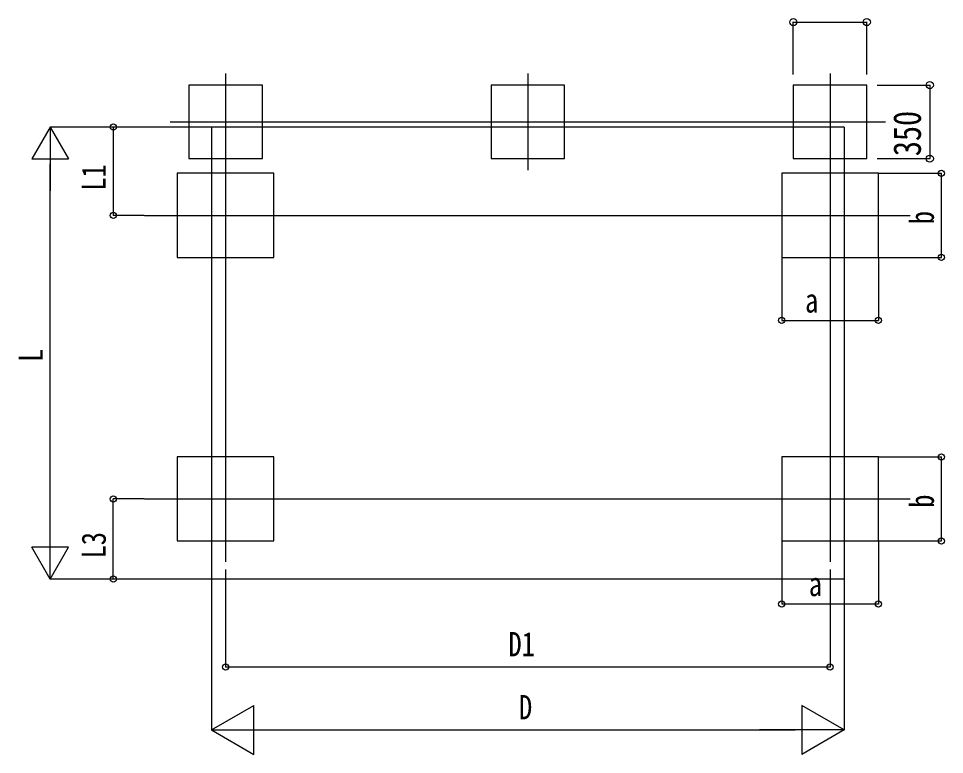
# Model space of a CAD drawing. Units: millimetres, scale not verified. Extents: x -16820 to 16820, y -11880 to 11880.
# Drawn here: x -11185 to -6776, y 3294 to 6798 of the extents above; entities that cross this region are included whole.
import ezdxf
from ezdxf.enums import TextEntityAlignment as Align

# ---------------------------------------------------------------- set-up
doc = ezdxf.new("R2010")
doc.units = ezdxf.units.MM
doc.header["$LTSCALE"] = 50
for name, color, linetype in [('0-3_YKK_12', 2, 'Continuous'), ('0-5_YKK_A1', 4, 'Continuous'), ('0-6_YKK_D', 6, 'Continuous')]:
    doc.layers.add(name, color=color, linetype=linetype)
doc.styles.add('ＭＳ ゴシック', font='')
doc.styles.get('ＭＳ ゴシック').set_extended_font_data('MS Gothic')

msp = doc.modelspace()

# ---------------------------------------------------------------- linework, layer by layer
at = {"layer": '0-3_YKK_12'}
for p, q in [((-10199.17, 6535.21), (-10199.17, 6075.82)), ((-8760.17, 6535.21), (-8760.17, 6075.82)), ((-7321.17, 6535.21), (-7321.17, 6075.82)), ((-10462.94, 6305.52), (-7057.41, 6305.52)), ((-10199.17, 6169.33), (-10199.17, 5278.38)), ((-7321.17, 6169.33), (-7321.17, 5313.38)), ((-10585.44, 5860.52), (-6939.91, 5860.52)), ((-10199.17, 4810.51), (-10199.17, 4210.52)), ((-7321.17, 4810.51), (-7321.17, 4210.52)), ((-10585.44, 4510.52), (-6939.91, 4510.52))]:
    msp.add_line(p, q, dxfattribs=at)
at = {"layer": '0-5_YKK_A1'}
for p, q in [((-7253.73, 6280.52), (-10266.73, 6280.52)), ((-10266.73, 6280.52), (-10266.73, 4128.68)), ((-7253.73, 6280.52), (-7253.73, 4128.68)), ((-7253.73, 4128.68), (-10266.73, 4128.68))]:
    msp.add_line(p, q, dxfattribs=at)
for points in [[(-10374.17, 6130.52), (-10024.17, 6130.52), (-10024.17, 6480.52), (-10374.17, 6480.52)], [(-8935.17, 6130.52), (-8585.17, 6130.52), (-8585.17, 6480.52), (-8935.17, 6480.52)], [(-7496.17, 6130.52), (-7146.17, 6130.52), (-7146.17, 6480.52), (-7496.17, 6480.52)], [(-10429.17, 5660.52), (-9969.17, 5660.52), (-9969.17, 6060.52), (-10429.17, 6060.52)], [(-7551.17, 5660.52), (-7091.17, 5660.52), (-7091.17, 6060.52), (-7551.17, 6060.52)], [(-10429.17, 4310.52), (-9969.17, 4310.52), (-9969.17, 4710.52), (-10429.17, 4710.52)], [(-7551.17, 4310.52), (-7091.17, 4310.52), (-7091.17, 4710.52), (-7551.17, 4710.52)]]:
    msp.add_lwpolyline(points, close=True, dxfattribs=at)
at = {"layer": '0-6_YKK_D'}
for p, q in [((-7496.17, 6530.52), (-7496.17, 6781.52)), ((-7496.17, 6780.52), (-7146.17, 6780.52)), ((-7146.17, 6530.52), (-7146.17, 6781.52)), ((-7096.17, 6480.52), (-6845.17, 6480.52)), ((-6846.17, 6480.52), (-6846.17, 6130.52)), ((-11034.08, 6280.87), (-11121.65, 6129.36)), ((-10266.73, 6280.52), (-11035.08, 6280.87)), ((-11034.08, 6280.87), (-11034.22, 5977.77)), ((-11034.08, 6280.87), (-10946.65, 6129.28)), ((-10266.73, 6280.52), (-10735.17, 6280.52)), ((-10734.17, 6280.52), (-10734.17, 5860.52)), ((-11121.65, 6129.36), (-10946.65, 6129.28)), ((-7096.17, 6130.52), (-6845.17, 6130.52)), ((-11035, 4304.03), (-11034.16, 6105.87)), ((-7090.17, 6060.52), (-6790.17, 6060.52)), ((-6791.17, 5660.52), (-6791.17, 6060.52)), ((-10586.44, 5860.52), (-10735.17, 5860.52)), ((-7551.17, 5659.52), (-7551.17, 5359.52)), ((-7091.17, 5659.52), (-7091.17, 5359.52)), ((-7090.17, 5660.52), (-6790.17, 5660.52)), ((-7551.17, 5360.52), (-7091.17, 5360.52)), ((-7321.17, 5312.88), (-7321.17, 4811.01)), ((-10199.17, 5277.88), (-10199.17, 4811.01)), ((-7090.17, 4710.52), (-6790.17, 4710.52)), ((-6791.17, 4310.52), (-6791.17, 4710.52)), ((-10586.44, 4510.52), (-10735.17, 4510.52)), ((-10734.17, 4128.68), (-10734.17, 4510.52)), ((-11035.08, 4129.03), (-11034.94, 4432.14)), ((-11035.08, 4129.03), (-11122.51, 4280.63)), ((-10947.51, 4280.55), (-11122.51, 4280.63)), ((-11035.08, 4129.03), (-10947.51, 4280.55)), ((-7551.17, 4309.52), (-7551.17, 4009.52)), ((-7091.17, 4309.52), (-7091.17, 4009.52)), ((-7090.17, 4310.52), (-6790.17, 4310.52)), ((-10199.17, 4174.52), (-10199.17, 3709.52)), ((-7321.17, 4174.52), (-7321.17, 3709.52)), ((-10267.73, 4128.68), (-11036.08, 4129.03)), ((-10267.73, 4128.68), (-10735.17, 4128.68)), ((-10266.73, 4127.68), (-10266.73, 3409.52)), ((-7253.73, 4127.68), (-7253.73, 3409.52)), ((-7551.17, 4010.52), (-7091.17, 4010.52)), ((-10199.17, 3710.52), (-7321.17, 3710.52)), ((-10266.73, 3410.52), (-10064.65, 3527.18)), ((-10064.65, 3293.85), (-10064.65, 3527.18)), ((-7253.73, 3410.52), (-7455.8, 3527.18)), ((-7455.8, 3527.18), (-7455.8, 3293.85)), ((-10266.73, 3410.52), (-10064.65, 3293.85)), ((-10266.73, 3410.52), (-9862.58, 3410.52)), ((-10033.39, 3410.52), (-7487.06, 3410.52)), ((-7253.73, 3410.52), (-7657.87, 3410.52)), ((-7253.73, 3410.52), (-7455.8, 3293.85))]:
    msp.add_line(p, q, dxfattribs=at)
for centre, radius in [((-7496.17, 6780.52), 17), ((-7146.17, 6780.52), 17), ((-6846.17, 6480.52), 17), ((-10734.17, 6280.52), 14.88), ((-6846.17, 6130.52), 17), ((-6791.17, 6060.52), 14.88), ((-10734.17, 5860.52), 14.88), ((-6791.17, 5660.52), 14.88), ((-7551.17, 5360.52), 14.88), ((-7091.17, 5360.52), 14.88), ((-6791.17, 4710.52), 14.88), ((-10734.17, 4510.52), 14.88), ((-6791.17, 4310.52), 14.88), ((-10734.17, 4128.68), 14.88), ((-7551.17, 4010.52), 14.88), ((-7091.17, 4010.52), 14.88), ((-10199.17, 3710.52), 14.88), ((-7321.17, 3710.52), 14.88)]:
    msp.add_circle(centre, radius, dxfattribs=at)

# ---------------------------------------------------------------- texts
at = {"layer": '0-6_YKK_D', "style": 'ＭＳ ゴシック', "width": 0.8}
for s, height, rotation, p in [('350', 132, 90, (-6848.84, 6142.32)), ('L1', 115.5, 90, (-10735.29, 5978.12)), ('b', 115.5, 90, (-6792.13, 5818.52)), ('L', 115.5, 89.973, (-11035.2, 5162.95)), ('b', 115.5, 90, (-6792.13, 4468.52)), ('L3', 115.5, 90, (-10735.29, 4227.2))]:
    msp.add_text(s, height=height, rotation=rotation, dxfattribs=at).set_placement(p, align=Align.BOTTOM_LEFT)
for s, p in [('a', (-7440.12, 5363.18)), ('a', (-7422.18, 4013.18)), ('D1', (-8852.57, 3726.52)), ('D', (-8802.23, 3426.52))]:
    msp.add_text(s, height=115.5, dxfattribs=at).set_placement(p, align=Align.BOTTOM_LEFT)

doc.saveas('drawing.dxf')
